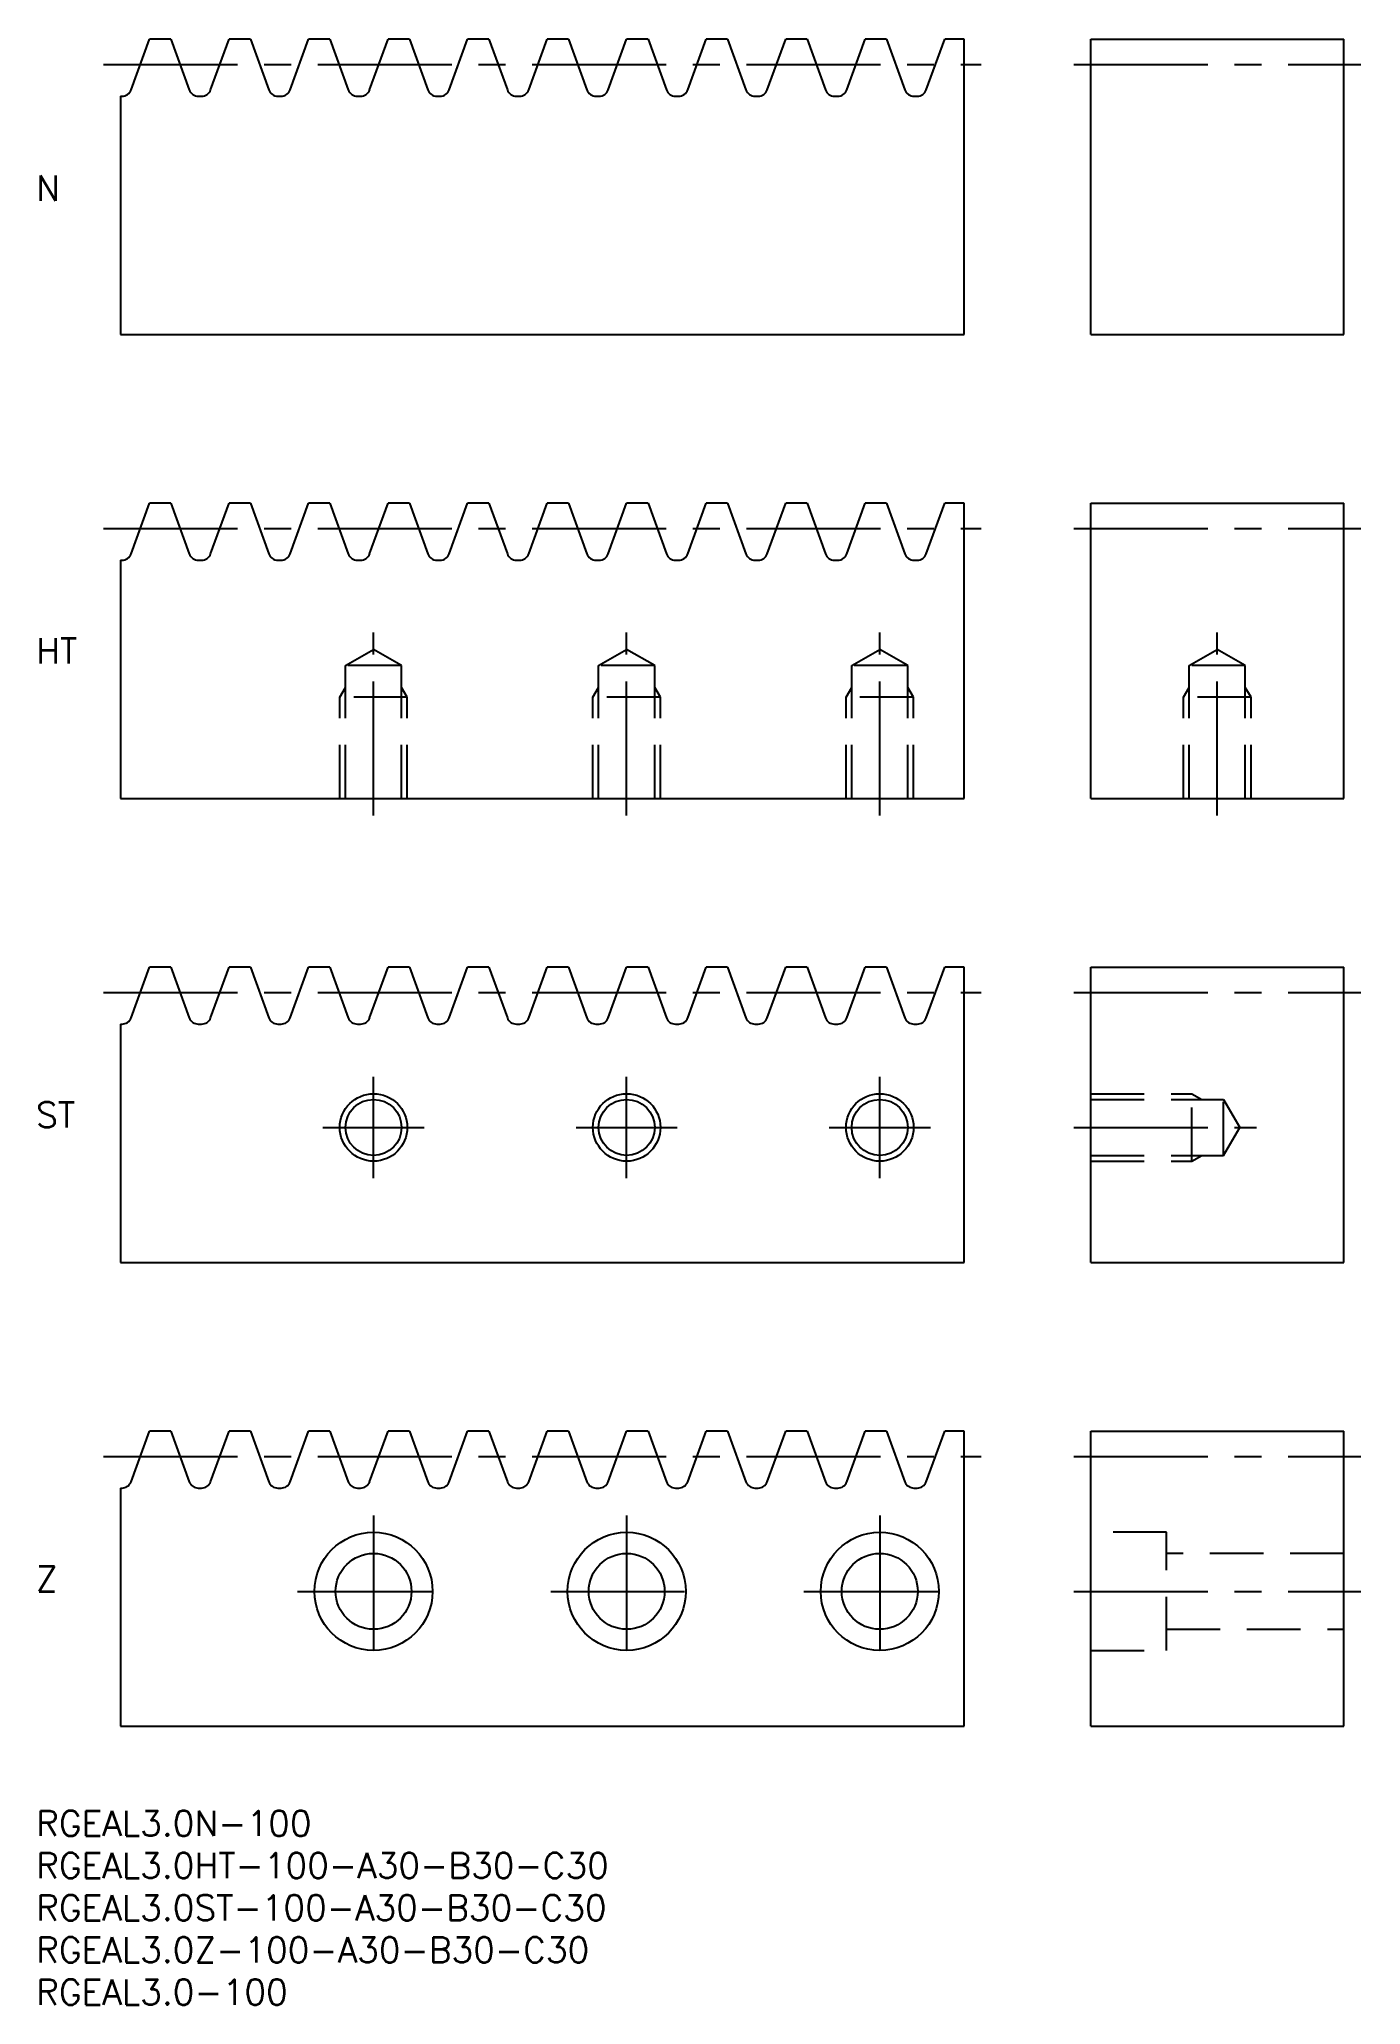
# Model space of a CAD drawing. Extents: x 0 to 157, y -23 to 210.
import ezdxf

# ---------------------------------------------------------------- set-up
doc = ezdxf.new("R2010")
doc.units = 0
doc.header["$LTSCALE"] = 0.5
doc.linetypes.add('CENTER', pattern=[50.8, 31.75, -6.35, 6.35, -6.35])
doc.linetypes.add('DASHED', pattern=[19.05, 12.7, -6.35])
for name, color, linetype in [('MSM_CENTER', 1, 'CENTER'), ('MSM_CONTINUOUS', 7, 'CONTINUOUS'), ('MSM_DASHED', 4, 'DASHED'), ('MSM_NARROW', 5, 'CONTINUOUS'), ('MSM_PART_NUMBER', 7, 'CONTINUOUS')]:
    doc.layers.add(name, color=color, linetype=linetype)
doc.styles.get("Standard").update_dxf_attribs({"font": 'txt.shx', "height": 3, "bigfont": 'bigfont.shx'})

msp = doc.modelspace()

# ---------------------------------------------------------------- linework, layer by layer
at = {"layer": 'MSM_CENTER'}
for p, q in [((8, 207), (112, 207)), ((123, 207), (157, 207)), ((8, 152), (112, 152)), ((123, 152), (157, 152)), ((40, 118), (40, 139.67)), ((70, 118), (70, 139.67)), ((100, 118), (100, 139.67)), ((140, 118), (140, 139.67)), ((8, 97), (112, 97)), ((123, 97), (157, 97)), ((40, 75), (40, 87)), ((70, 75), (70, 87)), ((100, 75), (100, 87)), ((34, 81), (46, 81)), ((64, 81), (76, 81)), ((94, 81), (106, 81)), ((123, 81), (144.67, 81)), ((8, 42), (112, 42)), ((123, 42), (157, 42)), ((40, 35), (40, 17)), ((70, 35), (70, 17)), ((100, 35), (100, 17)), ((31, 26), (49, 26)), ((61, 26), (79, 26)), ((91, 26), (109, 26)), ((123, 26), (157, 26))]:
    msp.add_line(p, q, dxfattribs=at)
at = {"layer": 'MSM_CONTINUOUS'}
for p, q in [((11.26, 204), (13.45, 210)), ((15.98, 210), (13.45, 210)), ((15.98, 210), (18.16, 204)), ((20.69, 204), (22.87, 210)), ((25.4, 210), (22.87, 210)), ((25.4, 210), (27.59, 204)), ((30.11, 204), (32.3, 210)), ((34.83, 210), (32.3, 210)), ((34.83, 210), (37.01, 204)), ((39.54, 204), (41.72, 210)), ((44.25, 210), (41.72, 210)), ((44.25, 210), (46.43, 204)), ((48.96, 204), (51.15, 210)), ((53.68, 210), (51.15, 210)), ((53.68, 210), (55.86, 204)), ((58.39, 204), (60.57, 210)), ((63.1, 210), (60.57, 210)), ((63.1, 210), (65.28, 204)), ((67.81, 204), (70, 210)), ((72.53, 210), (70, 210)), ((72.53, 210), (74.71, 204)), ((77.24, 204), (79.42, 210)), ((81.95, 210), (79.42, 210)), ((81.95, 210), (84.13, 204)), ((86.66, 204), (88.85, 210)), ((91.38, 210), (88.85, 210)), ((91.38, 210), (93.56, 204)), ((96.09, 204), (98.27, 210)), ((100.8, 210), (98.27, 210)), ((100.8, 210), (102.98, 204)), ((105.51, 204), (107.7, 210)), ((110, 210), (107.7, 210)), ((110, 175), (110, 210)), ((125, 175), (125, 210)), ((125, 210), (155, 210)), ((155, 175), (155, 210)), ((10, 203.25), (10.19, 203.25)), ((10, 203.25), (10, 175)), ((19.23, 203.25), (19.62, 203.25)), ((28.66, 203.25), (29.04, 203.25)), ((38.08, 203.25), (38.47, 203.25)), ((47.51, 203.25), (47.89, 203.25)), ((56.93, 203.25), (57.32, 203.25)), ((66.36, 203.25), (66.74, 203.25)), ((75.78, 203.25), (76.17, 203.25)), ((85.21, 203.25), (85.59, 203.25)), ((94.63, 203.25), (95.02, 203.25)), ((104.05, 203.25), (104.44, 203.25)), ((10, 175), (110, 175)), ((125, 175), (155, 175)), ((11.26, 149), (13.45, 155)), ((15.98, 155), (13.45, 155)), ((15.98, 155), (18.16, 149)), ((20.69, 149), (22.87, 155)), ((25.4, 155), (22.87, 155)), ((25.4, 155), (27.59, 149)), ((30.11, 149), (32.3, 155)), ((34.83, 155), (32.3, 155)), ((34.83, 155), (37.01, 149)), ((39.54, 149), (41.72, 155)), ((44.25, 155), (41.72, 155)), ((44.25, 155), (46.43, 149)), ((48.96, 149), (51.15, 155)), ((53.68, 155), (51.15, 155)), ((53.68, 155), (55.86, 149)), ((58.39, 149), (60.57, 155)), ((63.1, 155), (60.57, 155)), ((63.1, 155), (65.28, 149)), ((67.81, 149), (70, 155)), ((72.53, 155), (70, 155)), ((72.53, 155), (74.71, 149)), ((77.24, 149), (79.42, 155)), ((81.95, 155), (79.42, 155)), ((81.95, 155), (84.13, 149)), ((86.66, 149), (88.85, 155)), ((91.38, 155), (88.85, 155)), ((91.38, 155), (93.56, 149)), ((96.09, 149), (98.27, 155)), ((100.8, 155), (98.27, 155)), ((100.8, 155), (102.98, 149)), ((105.51, 149), (107.7, 155)), ((110, 155), (107.7, 155)), ((110, 120), (110, 155)), ((125, 120), (125, 155)), ((125, 155), (155, 155)), ((155, 120), (155, 155)), ((10, 148.25), (10.19, 148.25)), ((10, 148.25), (10, 120)), ((19.23, 148.25), (19.62, 148.25)), ((28.66, 148.25), (29.04, 148.25)), ((38.08, 148.25), (38.47, 148.25)), ((47.51, 148.25), (47.89, 148.25)), ((56.93, 148.25), (57.32, 148.25)), ((66.36, 148.25), (66.74, 148.25)), ((75.78, 148.25), (76.17, 148.25)), ((85.21, 148.25), (85.59, 148.25)), ((94.63, 148.25), (95.02, 148.25)), ((104.05, 148.25), (104.44, 148.25)), ((10, 120), (110, 120)), ((125, 120), (155, 120)), ((11.26, 94), (13.45, 100)), ((15.98, 100), (13.45, 100)), ((15.98, 100), (18.16, 94)), ((20.69, 94), (22.87, 100)), ((25.4, 100), (22.87, 100)), ((25.4, 100), (27.59, 94)), ((30.11, 94), (32.3, 100)), ((34.83, 100), (32.3, 100)), ((34.83, 100), (37.01, 94)), ((39.54, 94), (41.72, 100)), ((44.25, 100), (41.72, 100)), ((44.25, 100), (46.43, 94)), ((48.96, 94), (51.15, 100)), ((53.68, 100), (51.15, 100)), ((53.68, 100), (55.86, 94)), ((58.39, 94), (60.57, 100)), ((63.1, 100), (60.57, 100)), ((63.1, 100), (65.28, 94)), ((67.81, 94), (70, 100)), ((72.53, 100), (70, 100)), ((72.53, 100), (74.71, 94)), ((77.24, 94), (79.42, 100)), ((81.95, 100), (79.42, 100)), ((81.95, 100), (84.13, 94)), ((86.66, 94), (88.85, 100)), ((91.38, 100), (88.85, 100)), ((91.38, 100), (93.56, 94)), ((96.09, 94), (98.27, 100)), ((100.8, 100), (98.27, 100)), ((100.8, 100), (102.98, 94)), ((105.51, 94), (107.7, 100)), ((110, 100), (107.7, 100)), ((110, 65), (110, 100)), ((125, 65), (125, 100)), ((125, 100), (155, 100)), ((155, 65), (155, 100)), ((10, 93.25), (10.19, 93.25)), ((10, 93.25), (10, 65)), ((19.23, 93.25), (19.62, 93.25)), ((28.66, 93.25), (29.04, 93.25)), ((38.08, 93.25), (38.47, 93.25)), ((47.51, 93.25), (47.89, 93.25)), ((56.93, 93.25), (57.32, 93.25)), ((66.36, 93.25), (66.74, 93.25)), ((75.78, 93.25), (76.17, 93.25)), ((85.21, 93.25), (85.59, 93.25)), ((94.63, 93.25), (95.02, 93.25)), ((104.05, 93.25), (104.44, 93.25)), ((10, 65), (110, 65)), ((125, 65), (155, 65)), ((11.26, 39), (13.45, 45)), ((15.98, 45), (13.45, 45)), ((15.98, 45), (18.16, 39)), ((20.69, 39), (22.87, 45)), ((25.4, 45), (22.87, 45)), ((25.4, 45), (27.59, 39)), ((30.11, 39), (32.3, 45)), ((34.83, 45), (32.3, 45)), ((34.83, 45), (37.01, 39)), ((39.54, 39), (41.72, 45)), ((44.25, 45), (41.72, 45)), ((44.25, 45), (46.43, 39)), ((48.96, 39), (51.15, 45)), ((53.68, 45), (51.15, 45)), ((53.68, 45), (55.86, 39)), ((58.39, 39), (60.57, 45)), ((63.1, 45), (60.57, 45)), ((63.1, 45), (65.28, 39)), ((67.81, 39), (70, 45)), ((72.53, 45), (70, 45)), ((72.53, 45), (74.71, 39)), ((77.24, 39), (79.42, 45)), ((81.95, 45), (79.42, 45)), ((81.95, 45), (84.13, 39)), ((86.66, 39), (88.85, 45)), ((91.38, 45), (88.85, 45)), ((91.38, 45), (93.56, 39)), ((96.09, 39), (98.27, 45)), ((100.8, 45), (98.27, 45)), ((100.8, 45), (102.98, 39)), ((105.51, 39), (107.7, 45)), ((110, 45), (107.7, 45)), ((110, 10), (110, 45)), ((125, 10), (125, 45)), ((125, 45), (155, 45)), ((155, 10), (155, 45)), ((10, 38.25), (10.19, 38.25)), ((10, 38.25), (10, 10)), ((19.23, 38.25), (19.62, 38.25)), ((28.66, 38.25), (29.04, 38.25)), ((38.08, 38.25), (38.47, 38.25)), ((47.51, 38.25), (47.89, 38.25)), ((56.93, 38.25), (57.32, 38.25)), ((66.36, 38.25), (66.74, 38.25)), ((75.78, 38.25), (76.17, 38.25)), ((85.21, 38.25), (85.59, 38.25)), ((94.63, 38.25), (95.02, 38.25)), ((104.05, 38.25), (104.44, 38.25)), ((10, 10), (110, 10)), ((125, 10), (155, 10))]:
    msp.add_line(p, q, dxfattribs=at)
for centre, radius in [((40, 81), 3.32), ((70, 81), 3.32), ((100, 81), 3.32), ((40, 26), 7), ((70, 26), 7), ((100, 26), 7), ((40, 26), 4.5), ((70, 26), 4.5), ((100, 26), 4.5)]:
    msp.add_circle(centre, radius, dxfattribs=at)
for centre, start, end in [((10.19, 204.39), 270, 340), ((19.23, 204.39), 200, 270), ((19.62, 204.39), 270, 340), ((28.66, 204.39), 200, 270), ((29.04, 204.39), 270, 340), ((38.08, 204.39), 200, 270), ((38.47, 204.39), 270, 340), ((47.51, 204.39), 200, 270), ((47.89, 204.39), 270, 340), ((56.93, 204.39), 200, 270), ((57.32, 204.39), 270, 340), ((66.36, 204.39), 200, 270), ((66.74, 204.39), 270, 340), ((75.78, 204.39), 200, 270), ((76.17, 204.39), 270, 340), ((85.21, 204.39), 200, 270), ((85.59, 204.39), 270, 340), ((94.63, 204.39), 200, 270), ((95.02, 204.39), 270, 340), ((104.05, 204.39), 200, 270), ((104.44, 204.39), 270, 340), ((10.19, 149.39), 270, 340), ((19.23, 149.39), 200, 270), ((19.62, 149.39), 270, 340), ((28.66, 149.39), 200, 270), ((29.04, 149.39), 270, 340), ((38.08, 149.39), 200, 270), ((38.47, 149.39), 270, 340), ((47.51, 149.39), 200, 270), ((47.89, 149.39), 270, 340), ((56.93, 149.39), 200, 270), ((57.32, 149.39), 270, 340), ((66.36, 149.39), 200, 270), ((66.74, 149.39), 270, 340), ((75.78, 149.39), 200, 270), ((76.17, 149.39), 270, 340), ((85.21, 149.39), 200, 270), ((85.59, 149.39), 270, 340), ((94.63, 149.39), 200, 270), ((95.02, 149.39), 270, 340), ((104.05, 149.39), 200, 270), ((104.44, 149.39), 270, 340), ((10.19, 94.39), 270, 340), ((19.23, 94.39), 200, 270), ((19.62, 94.39), 270, 340), ((28.66, 94.39), 200, 270), ((29.04, 94.39), 270, 340), ((38.08, 94.39), 200, 270), ((38.47, 94.39), 270, 340), ((47.51, 94.39), 200, 270), ((47.89, 94.39), 270, 340), ((56.93, 94.39), 200, 270), ((57.32, 94.39), 270, 340), ((66.36, 94.39), 200, 270), ((66.74, 94.39), 270, 340), ((75.78, 94.39), 200, 270), ((76.17, 94.39), 270, 340), ((85.21, 94.39), 200, 270), ((85.59, 94.39), 270, 340), ((94.63, 94.39), 200, 270), ((95.02, 94.39), 270, 340), ((104.05, 94.39), 200, 270), ((104.44, 94.39), 270, 340), ((10.19, 39.39), 270, 340), ((19.23, 39.39), 200, 270), ((19.62, 39.39), 270, 340), ((28.66, 39.39), 200, 270), ((29.04, 39.39), 270, 340), ((38.08, 39.39), 200, 270), ((38.47, 39.39), 270, 340), ((47.51, 39.39), 200, 270), ((47.89, 39.39), 270, 340), ((56.93, 39.39), 200, 270), ((57.32, 39.39), 270, 340), ((66.36, 39.39), 200, 270), ((66.74, 39.39), 270, 340), ((75.78, 39.39), 200, 270), ((76.17, 39.39), 270, 340), ((85.21, 39.39), 200, 270), ((85.59, 39.39), 270, 340), ((94.63, 39.39), 200, 270), ((95.02, 39.39), 270, 340), ((104.05, 39.39), 200, 270), ((104.44, 39.39), 270, 340)]:
    msp.add_arc(centre, 1.14, start, end, dxfattribs=at)
at = {"layer": 'MSM_DASHED'}
for p, q in [((36.68, 135.75), (40, 137.67)), ((43.32, 135.75), (40, 137.67)), ((66.68, 135.75), (70, 137.67)), ((73.32, 135.75), (70, 137.67)), ((96.68, 135.75), (100, 137.67)), ((103.32, 135.75), (100, 137.67)), ((136.68, 135.75), (140, 137.67)), ((143.32, 135.75), (140, 137.67)), ((43.32, 135.75), (36.68, 135.75)), ((36.68, 120), (36.68, 135.75)), ((43.32, 120), (43.32, 135.75)), ((73.32, 135.75), (66.68, 135.75)), ((66.68, 120), (66.68, 135.75)), ((73.32, 120), (73.32, 135.75)), ((103.32, 135.75), (96.68, 135.75)), ((96.68, 120), (96.68, 135.75)), ((103.32, 120), (103.32, 135.75)), ((143.32, 135.75), (136.68, 135.75)), ((136.68, 120), (136.68, 135.75)), ((143.32, 120), (143.32, 135.75)), ((36, 132), (36.68, 133.17)), ((44, 132), (43.32, 133.17)), ((66, 132), (66.68, 133.17)), ((74, 132), (73.32, 133.17)), ((96, 132), (96.68, 133.17)), ((104, 132), (103.32, 133.17)), ((136, 132), (136.68, 133.17)), ((144, 132), (143.32, 133.17)), ((44, 132), (36, 132)), ((36, 120), (36, 132)), ((44, 120), (44, 132)), ((74, 132), (66, 132)), ((66, 120), (66, 132)), ((74, 120), (74, 132)), ((104, 132), (96, 132)), ((96, 120), (96, 132)), ((104, 120), (104, 132)), ((144, 132), (136, 132)), ((136, 120), (136, 132)), ((144, 120), (144, 132)), ((125, 85), (137, 85)), ((125, 84.32), (140.75, 84.32)), ((137, 77), (137, 85)), ((137, 85), (138.17, 84.32)), ((140.75, 77.68), (140.75, 84.32)), ((140.75, 84.32), (142.67, 81)), ((140.75, 77.68), (142.67, 81)), ((125, 77.68), (140.75, 77.68)), ((125, 77), (137, 77)), ((137, 77), (138.17, 77.68)), ((134, 33), (125, 33)), ((134, 19), (134, 33)), ((155, 30.5), (134, 30.5)), ((134, 21.5), (155, 21.5)), ((125, 19), (134, 19))]:
    msp.add_line(p, q, dxfattribs=at)
at = {"layer": 'MSM_NARROW'}
for centre in [(40, 81), (70, 81), (100, 81)]:
    msp.add_circle(centre, 4, dxfattribs=at)

# ---------------------------------------------------------------- texts
at = {"layer": 'MSM_PART_NUMBER', "linetype": 'CONTINUOUS'}
for s, p in [('N', (0, 190.84)), ('HT', (0, 136)), ('ST', (0, 81)), ('Z', (0, 26)), ('RGEAL3.0N-100', (0, -3)), ('RGEAL3.0HT-100-A30-B30-C30', (0, -8)), ('RGEAL3.0ST-100-A30-B30-C30', (0, -13)), ('RGEAL3.0Z-100-A30-B30-C30', (0, -18)), ('RGEAL3.0-100', (0, -23))]:
    msp.add_text(s, height=3, dxfattribs=at).set_placement(p)

doc.saveas('drawing.dxf')
